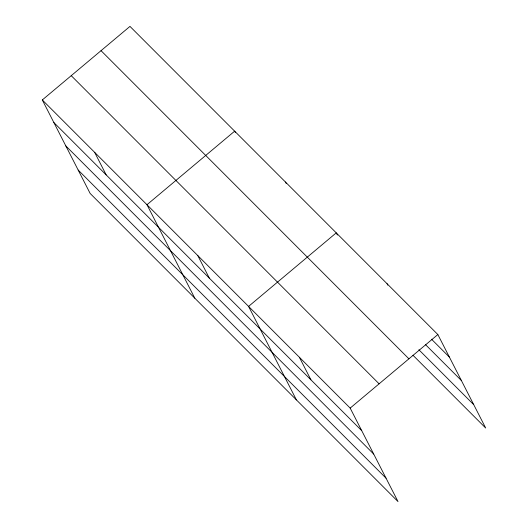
<?xml version="1.0" encoding="UTF-8"?>
<svg xmlns="http://www.w3.org/2000/svg" width="528" height="528" viewBox="0 0 528 528"><rect width="100%" height="100%" fill="white"/><g stroke="black" fill="none" stroke-linecap="round" stroke-linejoin="round"><path stroke-width="0.79" d="M42.299 99.95L350.176 408.098L398.026 501.6L90.149 193.453L42.299 99.95L129.974 26.4L437.851 334.547L485.701 428.05L412.962 355.252M350.176 408.098L437.851 334.547M431.508 339.207L449.401 357.119M425.588 344.705L461.38 380.53M418.882 349.754L473.722 404.646M101.039 50.668L408.916 358.822M71.234 75.676L379.111 383.823M53.849 122.516L361.726 430.67M65.828 145.926L373.705 454.073M78.17 170.042L386.047 478.19M387.05 283.701L387.796 285.16M337.372 235.046L336.25 232.861L248.576 306.405L296.426 399.914M285.45 182.015L286.196 183.473M235.396 132.627L234.65 131.168L146.975 204.719L194.825 298.221M299.376 357.251L310.926 379.823M197.776 255.565L209.326 278.131M94.637 152.335L106.187 174.9"/></g></svg>
